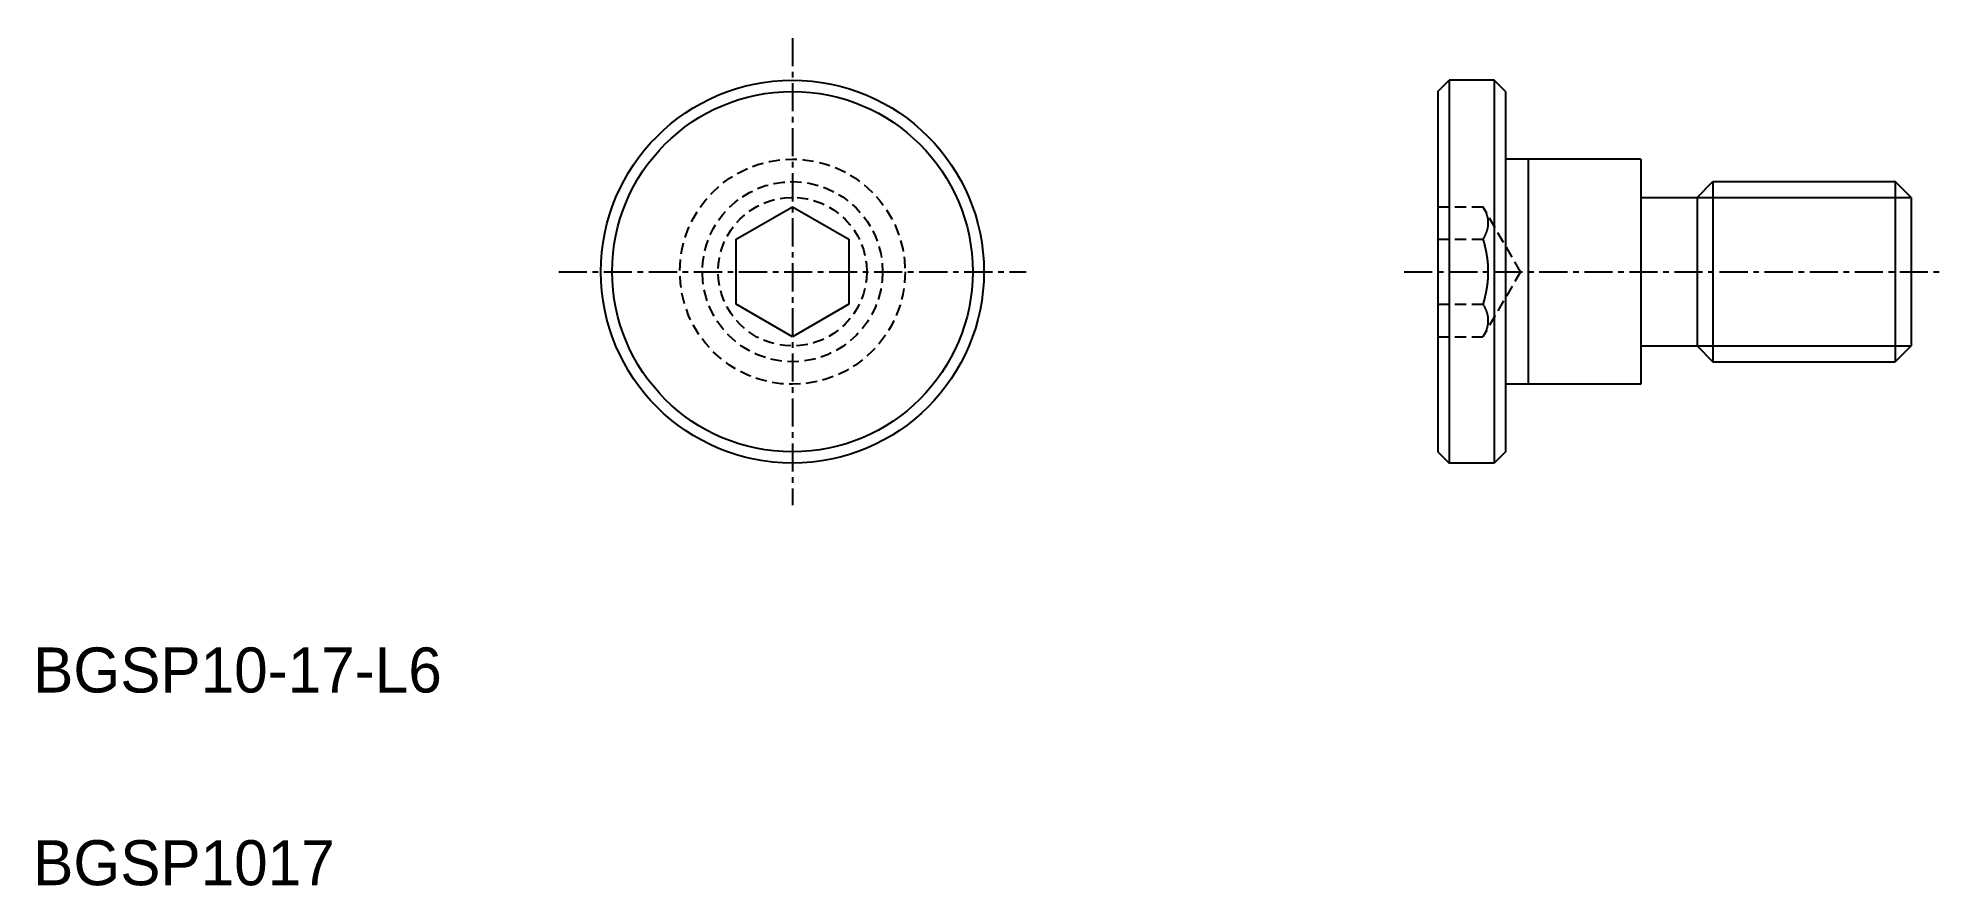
# Model space of a CAD drawing. Extents: x 142.6 to 227.2, y 132.8 to 170.5.
import ezdxf

# ---------------------------------------------------------------- set-up
doc = ezdxf.new("R2010")
doc.units = 0
doc.linetypes.add('CENTER', pattern=[2, 1.25, -0.25, 0.25, -0.25])
doc.linetypes.add('DASHED', pattern=[0.75, 0.5, -0.25])
doc.layers.get('0').update_dxf_attribs({"linetype": 'CONTINUOUS'})
doc.layers.add('CENTER', color=1, linetype='CENTER')

msp = doc.modelspace()

# ---------------------------------------------------------------- linework, layer by layer
at = {"color": 7, "linetype": 'CONTINUOUS'}
for p, q in [((204.714, 168.082), (205.214, 168.582)), ((205.214, 168.582), (205.214, 151.582)), ((207.214, 168.582), (205.214, 168.582)), ((207.214, 168.582), (207.214, 151.582)), ((207.714, 168.082), (207.214, 168.582)), ((204.714, 168.082), (204.714, 152.082)), ((207.714, 168.082), (207.714, 152.082)), ((213.714, 165.082), (207.714, 165.082)), ((208.714, 165.082), (208.714, 155.082)), ((213.714, 165.082), (213.714, 155.082)), ((213.714, 163.382), (216.214, 163.382)), ((216.214, 163.382), (216.214, 156.782)), ((216.914, 164.082), (225.014, 164.082)), ((216.914, 164.082), (216.914, 156.082)), ((225.014, 164.082), (225.014, 156.082)), ((225.714, 163.382), (225.714, 156.782)), ((173.566, 161.525), (176.066, 162.969)), ((176.066, 162.969), (178.566, 161.525)), ((173.566, 158.639), (173.566, 161.525)), ((178.566, 161.525), (178.566, 158.639)), ((176.066, 157.195), (173.566, 158.639)), ((178.566, 158.639), (176.066, 157.195)), ((213.714, 156.782), (216.214, 156.782)), ((216.914, 156.082), (225.014, 156.082)), ((213.714, 155.082), (207.714, 155.082)), ((204.714, 152.082), (205.214, 151.582)), ((207.214, 151.582), (205.214, 151.582)), ((207.714, 152.082), (207.214, 151.582))]:
    msp.add_line(p, q, dxfattribs=at)
for p, q in [((216.214, 163.382), (216.914, 164.082)), ((225.714, 163.382), (225.014, 164.082)), ((216.214, 156.782), (216.914, 156.082)), ((225.714, 156.782), (225.014, 156.082))]:
    msp.add_line(p, q)
at = {"color": 3, "linetype": 'CONTINUOUS'}
for p, q in [((216.214, 163.382), (225.714, 163.382)), ((216.214, 156.782), (225.714, 156.782))]:
    msp.add_line(p, q, dxfattribs=at)
at = {"color": 3, "linetype": 'DASHED'}
for p, q in [((204.714, 162.969), (206.714, 162.969)), ((208.38, 160.082), (206.714, 162.969)), ((204.714, 161.525), (206.714, 161.525)), ((208.38, 160.082), (206.714, 157.195)), ((204.714, 158.639), (206.714, 158.639)), ((204.714, 157.195), (206.714, 157.195))]:
    msp.add_line(p, q, dxfattribs=at)
for points in [[(206.714, 162.969, 0), (206.724, 162.951, 0), (206.733, 162.934, 0), (206.743, 162.917, 0), (206.752, 162.9, 0), (206.761, 162.883, 0), (206.77, 162.866, 0), (206.778, 162.85, 0), (206.786, 162.833, 0), (206.794, 162.817, 0), (206.802, 162.801, 0), (206.809, 162.785, 0), (206.816, 162.769, 0), (206.823, 162.753, 0), (206.83, 162.737, 0), (206.837, 162.721, 0), (206.843, 162.706, 0), (206.849, 162.69, 0), (206.855, 162.675, 0), (206.86, 162.66, 0), (206.866, 162.644, 0), (206.871, 162.629, 0), (206.876, 162.614, 0), (206.881, 162.599, 0), (206.885, 162.584, 0), (206.89, 162.57, 0), (206.894, 162.555, 0), (206.898, 162.54, 0), (206.902, 162.525, 0), (206.905, 162.511, 0), (206.909, 162.496, 0), (206.912, 162.482, 0), (206.915, 162.467, 0), (206.918, 162.453, 0), (206.92, 162.439, 0), (206.923, 162.424, 0), (206.925, 162.41, 0), (206.927, 162.396, 0), (206.929, 162.381, 0), (206.93, 162.367, 0), (206.932, 162.353, 0), (206.933, 162.339, 0), (206.934, 162.325, 0), (206.935, 162.311, 0), (206.936, 162.296, 0), (206.936, 162.282, 0), (206.937, 162.268, 0), (206.937, 162.254, 0), (206.937, 162.24, 0), (206.937, 162.226, 0), (206.936, 162.212, 0), (206.936, 162.198, 0), (206.935, 162.184, 0), (206.934, 162.169, 0), (206.933, 162.155, 0), (206.932, 162.141, 0), (206.93, 162.127, 0), (206.929, 162.113, 0), (206.927, 162.098, 0), (206.925, 162.084, 0), (206.923, 162.07, 0), (206.92, 162.056, 0), (206.918, 162.041, 0), (206.915, 162.027, 0), (206.912, 162.012, 0), (206.909, 161.998, 0), (206.905, 161.983, 0), (206.902, 161.969, 0), (206.898, 161.954, 0), (206.894, 161.939, 0), (206.89, 161.925, 0), (206.885, 161.91, 0), (206.881, 161.895, 0), (206.876, 161.88, 0), (206.871, 161.865, 0), (206.866, 161.85, 0), (206.86, 161.835, 0), (206.855, 161.819, 0), (206.849, 161.804, 0), (206.843, 161.788, 0), (206.837, 161.773, 0), (206.83, 161.757, 0), (206.823, 161.741, 0), (206.816, 161.726, 0), (206.809, 161.71, 0), (206.802, 161.693, 0), (206.794, 161.677, 0), (206.786, 161.661, 0), (206.778, 161.644, 0), (206.77, 161.628, 0), (206.761, 161.611, 0), (206.752, 161.594, 0), (206.743, 161.577, 0), (206.733, 161.56, 0), (206.724, 161.543, 0), (206.714, 161.525, 0)], [(206.714, 161.525, 0), (206.724, 161.49, 0), (206.733, 161.456, 0), (206.743, 161.422, 0), (206.752, 161.388, 0), (206.761, 161.354, 0), (206.77, 161.32, 0), (206.778, 161.287, 0), (206.786, 161.254, 0), (206.794, 161.222, 0), (206.802, 161.189, 0), (206.809, 161.157, 0), (206.816, 161.125, 0), (206.823, 161.093, 0), (206.83, 161.062, 0), (206.837, 161.031, 0), (206.843, 160.999, 0), (206.849, 160.969, 0), (206.855, 160.938, 0), (206.86, 160.907, 0), (206.866, 160.877, 0), (206.871, 160.847, 0), (206.876, 160.816, 0), (206.881, 160.787, 0), (206.885, 160.757, 0), (206.89, 160.727, 0), (206.894, 160.697, 0), (206.898, 160.668, 0), (206.902, 160.639, 0), (206.905, 160.61, 0), (206.909, 160.58, 0), (206.912, 160.551, 0), (206.915, 160.523, 0), (206.918, 160.494, 0), (206.92, 160.465, 0), (206.923, 160.436, 0), (206.925, 160.408, 0), (206.927, 160.379, 0), (206.929, 160.351, 0), (206.93, 160.322, 0), (206.932, 160.294, 0), (206.933, 160.266, 0), (206.934, 160.237, 0), (206.935, 160.209, 0), (206.936, 160.181, 0), (206.936, 160.153, 0), (206.937, 160.124, 0), (206.937, 160.096, 0), (206.937, 160.068, 0), (206.937, 160.04, 0), (206.936, 160.012, 0), (206.936, 159.983, 0), (206.935, 159.955, 0), (206.934, 159.927, 0), (206.933, 159.898, 0), (206.932, 159.87, 0), (206.93, 159.842, 0), (206.929, 159.813, 0), (206.927, 159.785, 0), (206.925, 159.756, 0), (206.923, 159.728, 0), (206.92, 159.699, 0), (206.918, 159.67, 0), (206.915, 159.641, 0), (206.912, 159.613, 0), (206.909, 159.584, 0), (206.905, 159.554, 0), (206.902, 159.525, 0), (206.898, 159.496, 0), (206.894, 159.467, 0), (206.89, 159.437, 0), (206.885, 159.407, 0), (206.881, 159.378, 0), (206.876, 159.348, 0), (206.871, 159.318, 0), (206.866, 159.287, 0), (206.86, 159.257, 0), (206.855, 159.226, 0), (206.849, 159.196, 0), (206.843, 159.165, 0), (206.837, 159.133, 0), (206.83, 159.102, 0), (206.823, 159.071, 0), (206.816, 159.039, 0), (206.809, 159.007, 0), (206.802, 158.975, 0), (206.794, 158.942, 0), (206.786, 158.91, 0), (206.778, 158.877, 0), (206.77, 158.844, 0), (206.761, 158.81, 0), (206.752, 158.776, 0), (206.743, 158.742, 0), (206.733, 158.708, 0), (206.724, 158.674, 0), (206.714, 158.639, 0)], [(206.714, 158.639, 0), (206.724, 158.621, 0), (206.733, 158.604, 0), (206.743, 158.587, 0), (206.752, 158.57, 0), (206.761, 158.553, 0), (206.77, 158.536, 0), (206.778, 158.52, 0), (206.786, 158.503, 0), (206.794, 158.487, 0), (206.802, 158.471, 0), (206.809, 158.454, 0), (206.816, 158.439, 0), (206.823, 158.423, 0), (206.83, 158.407, 0), (206.837, 158.391, 0), (206.843, 158.376, 0), (206.849, 158.36, 0), (206.855, 158.345, 0), (206.86, 158.33, 0), (206.866, 158.314, 0), (206.871, 158.299, 0), (206.876, 158.284, 0), (206.881, 158.269, 0), (206.885, 158.254, 0), (206.89, 158.239, 0), (206.894, 158.225, 0), (206.898, 158.21, 0), (206.902, 158.195, 0), (206.905, 158.181, 0), (206.909, 158.166, 0), (206.912, 158.152, 0), (206.915, 158.137, 0), (206.918, 158.123, 0), (206.92, 158.108, 0), (206.923, 158.094, 0), (206.925, 158.08, 0), (206.927, 158.066, 0), (206.929, 158.051, 0), (206.93, 158.037, 0), (206.932, 158.023, 0), (206.933, 158.009, 0), (206.934, 157.995, 0), (206.935, 157.98, 0), (206.936, 157.966, 0), (206.936, 157.952, 0), (206.937, 157.938, 0), (206.937, 157.924, 0), (206.937, 157.91, 0), (206.937, 157.896, 0), (206.936, 157.882, 0), (206.936, 157.868, 0), (206.935, 157.853, 0), (206.934, 157.839, 0), (206.933, 157.825, 0), (206.932, 157.811, 0), (206.93, 157.797, 0), (206.929, 157.783, 0), (206.927, 157.768, 0), (206.925, 157.754, 0), (206.923, 157.74, 0), (206.92, 157.725, 0), (206.918, 157.711, 0), (206.915, 157.697, 0), (206.912, 157.682, 0), (206.909, 157.668, 0), (206.905, 157.653, 0), (206.902, 157.639, 0), (206.898, 157.624, 0), (206.894, 157.609, 0), (206.89, 157.594, 0), (206.885, 157.58, 0), (206.881, 157.565, 0), (206.876, 157.55, 0), (206.871, 157.535, 0), (206.866, 157.52, 0), (206.86, 157.504, 0), (206.855, 157.489, 0), (206.849, 157.474, 0), (206.843, 157.458, 0), (206.837, 157.443, 0), (206.83, 157.427, 0), (206.823, 157.411, 0), (206.816, 157.395, 0), (206.809, 157.379, 0), (206.802, 157.363, 0), (206.794, 157.347, 0), (206.786, 157.331, 0), (206.778, 157.314, 0), (206.77, 157.298, 0), (206.761, 157.281, 0), (206.752, 157.264, 0), (206.743, 157.247, 0), (206.733, 157.23, 0), (206.724, 157.213, 0), (206.714, 157.195, 0)]]:
    msp.add_polyline3d(points, dxfattribs=at)
at = {"color": 7, "linetype": 'CONTINUOUS'}
for radius in [8.5, 8]:
    msp.add_circle((176.066, 160.082), radius, dxfattribs=at)
at = {"color": 3, "linetype": 'DASHED'}
for radius in [5, 4, 3.3]:
    msp.add_circle((176.066, 160.082), radius, dxfattribs=at)
at = {"layer": 'CENTER', "color": 1, "linetype": 'CENTER'}
for p, q in [((176.066, 170.455), (176.066, 149.709)), ((165.693, 160.082), (186.439, 160.082)), ((203.214, 160.082), (227.214, 160.082))]:
    msp.add_line(p, q, dxfattribs=at)

# ---------------------------------------------------------------- texts
at = {"color": 7, "linetype": 'CONTINUOUS'}
for s, p in [('BGSP10-17-L6', (142.369, 141.393)), ('BGSP1017', (142.369, 132.834))]:
    msp.add_text(s, height=2, dxfattribs=at).set_placement(p)

doc.saveas('drawing.dxf')
